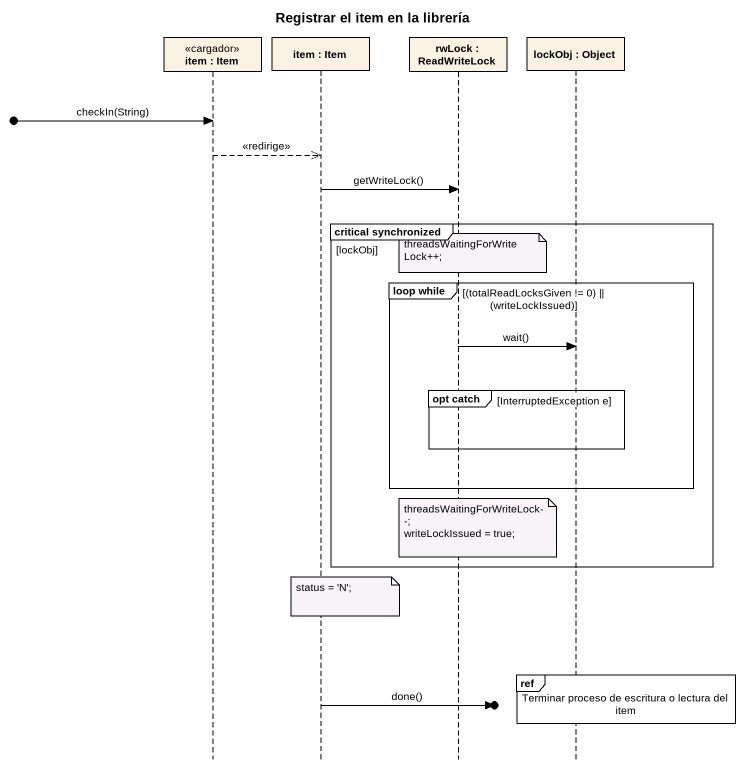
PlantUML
@startuml
title Registrar el item en la librería
hide footbox
participant "item : Item" as item <<cargador>>
participant "item : Item" as item_2
participant "rwLock : ReadWriteLock" as rwLock
participant "lockObj : Object" as lockObj

[o-> item : checkIn(String)
item -->> item_2 : <<redirige>>
item_2 -> rwLock : getWriteLock()
group critical synchronized [lockObj]
  note over rwLock : threadsWaitingForWriteLock++;
  group loop while [(totalReadLocksGiven != 0) || (writeLockIssued)]
    rwLock -> lockObj : wait()
    group opt catch [InterruptedException e]
    end
  end
  note over rwLock
    threadsWaitingForWriteLock--;
    writeLockIssued = true;
  end note
end
note over item_2 : status = 'N';
ref over lockObj : Terminar proceso de escritura o lectura del item
item_2 ->o] : done()
@enduml
